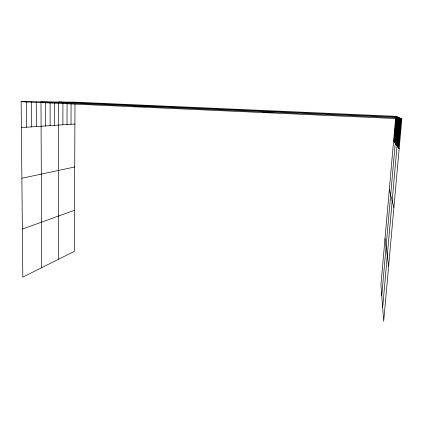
<?xml version="1.0" encoding="UTF-8"?>
<svg xmlns="http://www.w3.org/2000/svg" width="423" height="423" viewBox="0 0 423 423"><rect width="100%" height="100%" fill="white"/><g stroke="black" fill="none" stroke-linecap="round" stroke-linejoin="round"><path stroke-width="0.63" d="M58.638 259.204L58.681 103.323M62.9 124.801L62.927 103.344M67.008 124.531L67.061 103.397M71.011 124.267L71.08 104.063M74.998 104.074L74.332 251.352L22.81 277.134L21.15 101.684L75.008 102.144L395.764 116.309L401.85 118.821L383.682 321.316L380.943 284.637L395.595 118.266M393.982 141.642L396.028 118.424M394.389 142.213L396.525 117.98M394.807 142.8L397.102 116.859M381.763 295.629L397.578 117.055L58.681 102.006M395.679 144.016L397.995 117.906M396.129 144.64L398.545 117.457M396.594 145.29L398.931 118.979M382.662 307.664L399.571 117.88L40.989 101.853L41.708 267.68M397.567 146.649L400.052 118.752M398.075 147.363L400.671 118.334M398.609 148.103L401.253 118.572M22.356 229.081L74.517 210.273M21.874 178.242L74.712 166.99M262.81 112.56L280.528 111.217M21.393 127.55L74.908 124.008M134.059 106.765L171.875 106.422M21.15 101.684L401.85 118.821M393.586 141.086L399.153 148.864M389.303 189.684L393.887 207.556M385.009 238.477L388.631 266.162M26.332 101.732L26.538 127.212M36.246 101.816L36.383 126.556M31.36 101.774L31.535 126.879M50.083 102.593L50.126 125.647M45.599 102.546L45.673 125.943M54.44 103.27L54.456 125.361"/></g></svg>
